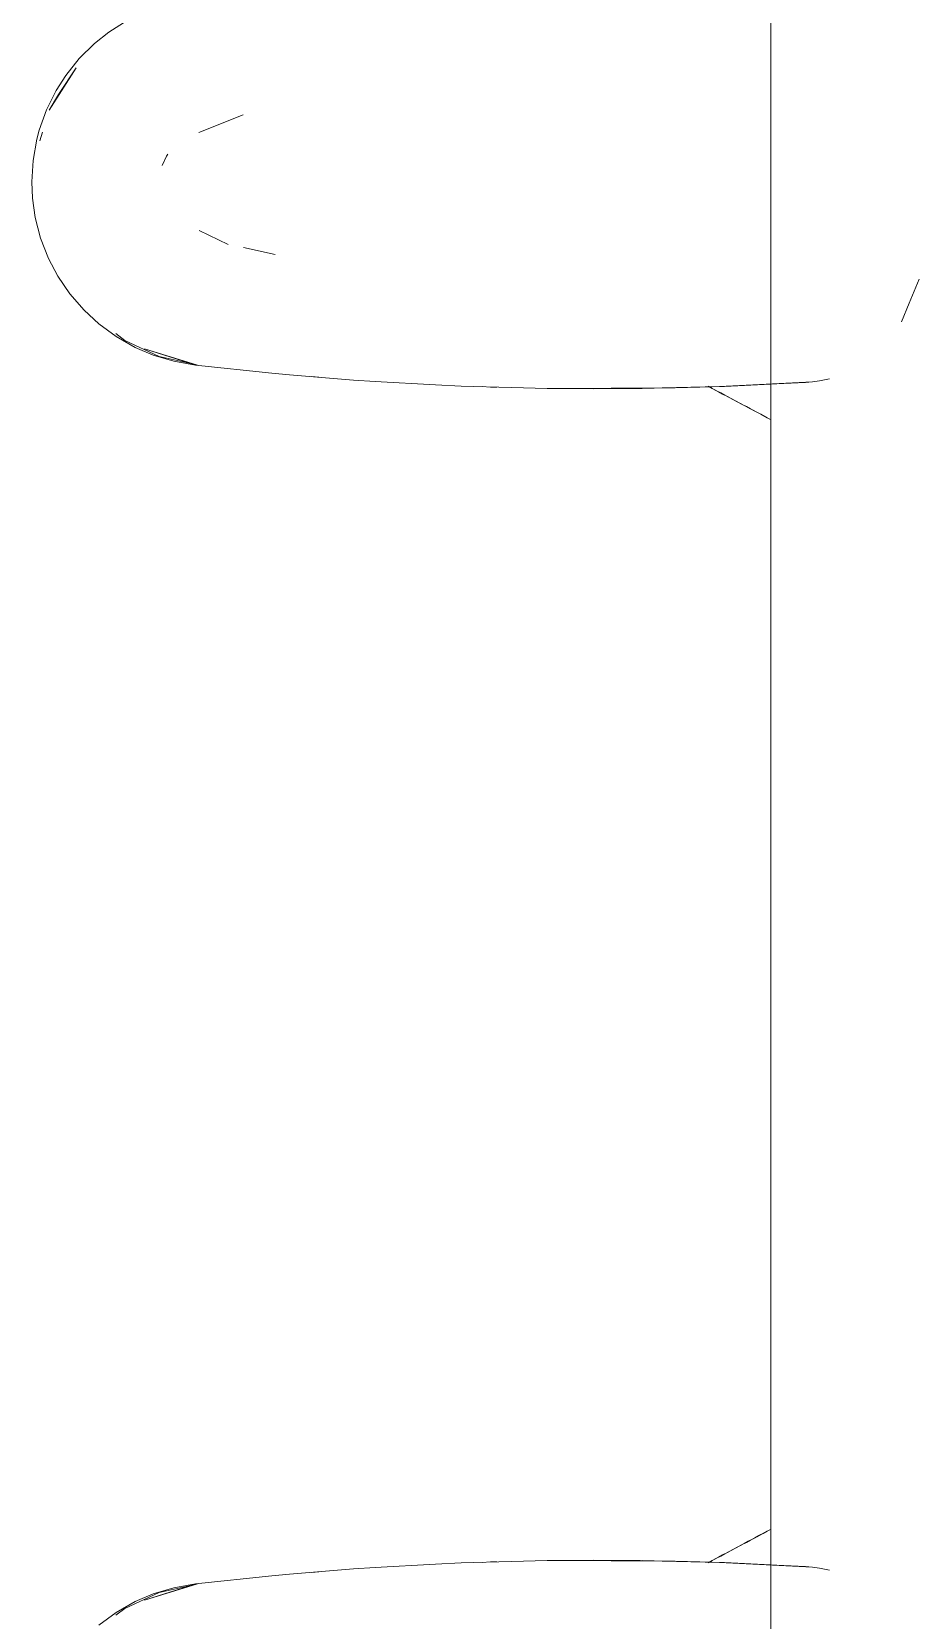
# Model space of a CAD drawing. Header units: millimetres. Extents: x 155920 to 295199, y -4084 to 97293.
# Drawn here: x 191060.1 to 191268.2, y 31056 to 31428.3 of the extents above; entities that cross this region are included whole.
import ezdxf

# ---------------------------------------------------------------- set-up
doc = ezdxf.new("R2010")
doc.units = ezdxf.units.MM
doc.header["$MEASUREMENT"] = 0
doc.layers.add('G-IMPT', color=8, linetype='CONTINUOUS', lineweight=9)
doc.layers.add('I-FURN', color=8, linetype='CONTINUOUS', lineweight=9)

msp = doc.modelspace()

# ---------------------------------------------------------------- linework, layer by layer
at = {"layer": 'G-IMPT'}
for p, q in [((191082.46, 31430.95), (191078.14, 31428.22)), ((191071.22, 31422.05), (191074.83, 31425.6)), ((191074.83, 31425.6), (191078.14, 31428.22)), ((191071.22, 31422.05), (191068.04, 31418.07)), ((191064.17, 31409.92), (191070.5, 31419.87)), ((191065.77, 31414.52), (191068.04, 31418.07)), ((191066.34, 31413.59), (191070.5, 31419.87)), ((191063.53, 31410.01), (191065.77, 31414.52)), ((191063.53, 31410.01), (191061.82, 31405.24)), ((191064.17, 31409.92), (191066.34, 31413.59)), ((191109.66, 31408.84), (191099.23, 31404.7)), ((191060.37, 31398.16), (191061.25, 31403.11)), ((191061.25, 31403.11), (191061.82, 31405.24)), ((191062.62, 31404.8), (191062, 31402.77)), ((191090.69, 31396.95), (191091.71, 31399.17)), ((191091.71, 31399.17), (191092, 31399.62)), ((191060.08, 31393.12), (191060.37, 31398.16)), ((191060.08, 31393.12), (191060.25, 31389.28)), ((191060.9, 31384.76), (191060.25, 31389.28)), ((191060.9, 31384.76), (191062.16, 31379.9)), ((191099.32, 31381.75), (191106.11, 31378.48)), ((191063.99, 31375.18), (191062.16, 31379.9)), ((191117.16, 31376.14), (191109.72, 31377.71)), ((191066.18, 31371.02), (191063.99, 31375.18)), ((191066.18, 31371.02), (191069.01, 31366.85)), ((191268.21, 31370.34), (191265.88, 31364.71)), ((191069.01, 31366.85), (191072.33, 31363.02)), ((191075.77, 31359.85), (191072.33, 31363.02)), ((191264.04, 31360.32), (191265.88, 31364.71)), ((191075.77, 31359.85), (191079.85, 31356.86)), ((191079.81, 31357.55), (191081.92, 31355.95)), ((191084.3, 31354.34), (191079.85, 31356.86)), ((191089.99, 31352.22), (191081.92, 31355.95)), ((191084.3, 31354.34), (191088.53, 31352.53)), ((191098.95, 31350.17), (191086.49, 31354)), ((191086.49, 31354), (191095.64, 31351.09)), ((191088.53, 31352.53), (191093.4, 31351.07)), ((191089.99, 31352.22), (191098.39, 31350.3)), ((191098.44, 31350.17), (191093.4, 31351.07)), ((191098.95, 31350.17), (191095.64, 31351.09)), ((191116.37, 31348.27), (191098.44, 31350.17)), ((191120.5, 31347.92), (191116.37, 31348.27)), ((191135.55, 31346.67), (191120.5, 31347.92)), ((191127.37, 31347.32), (191125.69, 31347.49)), ((191135.55, 31346.67), (191140.64, 31346.35)), ((191247.18, 31346.93), (191244.78, 31346.49)), ((191140.64, 31346.35), (191154.78, 31345.54)), ((191160.8, 31345.28), (191154.78, 31345.54)), ((191160.8, 31345.28), (191172.56, 31344.9)), ((191165.69, 31345.14), (191167.62, 31345.03)), ((191167.62, 31345.03), (191169.12, 31345.02)), ((191180.98, 31344.73), (191172.56, 31344.9)), ((191180.98, 31344.73), (191211, 31344.85)), ((191180.98, 31344.73), (191201.17, 31344.68)), ((191180.98, 31344.73), (191191.78, 31344.64)), ((191211, 31344.85), (191191.78, 31344.64)), ((191201.17, 31344.68), (191222.56, 31345.19)), ((191201.17, 31344.68), (191221.35, 31345.15)), ((191201.17, 31344.68), (191211, 31344.85)), ((191201.17, 31344.72), (191203.2, 31344.7)), ((191203.2, 31344.7), (191205.11, 31344.78)), ((191211, 31344.85), (191222.56, 31345.19)), ((191221.35, 31345.15), (191243.14, 31346.24)), ((191221.35, 31345.15), (191241.53, 31346.12)), ((191222.56, 31345.19), (191221.35, 31345.15)), ((191222.56, 31345.19), (191233.39, 31345.74)), ((191243.14, 31346.24), (191241.53, 31346.12)), ((191243.14, 31346.24), (191244.78, 31346.49)), ((191135.55, 31068.01), (191120.5, 31066.76)), ((191135.55, 31068.01), (191140.64, 31068.33)), ((191140.64, 31068.33), (191154.78, 31069.14)), ((191160.8, 31069.4), (191154.78, 31069.14)), ((191160.8, 31069.4), (191172.56, 31069.78)), ((191165.69, 31069.54), (191167.62, 31069.65)), ((191167.62, 31069.65), (191169.12, 31069.66)), ((191180.98, 31069.95), (191172.56, 31069.78)), ((191180.98, 31069.95), (191191.78, 31070.04)), ((191180.98, 31069.95), (191201.17, 31070)), ((191180.98, 31069.95), (191211, 31069.83)), ((191211, 31069.83), (191191.78, 31070.04)), ((191201.17, 31070), (191211, 31069.83)), ((191201.17, 31070), (191222.56, 31069.49)), ((191201.17, 31070), (191221.35, 31069.53)), ((191201.17, 31069.96), (191202.73, 31069.97)), ((191203.2, 31069.98), (191205.11, 31069.9)), ((191211, 31069.83), (191222.56, 31069.49)), ((191222.56, 31069.49), (191221.35, 31069.53)), ((191221.35, 31069.53), (191243.14, 31068.44)), ((191221.35, 31069.53), (191241.53, 31068.56)), ((191222.56, 31069.49), (191233.39, 31068.94)), ((191243.14, 31068.44), (191241.53, 31068.56)), ((191243.14, 31068.44), (191244.78, 31068.19)), ((191247.18, 31067.75), (191244.78, 31068.19)), ((191098.95, 31064.51), (191086.49, 31060.68)), ((191089.99, 31062.46), (191098.39, 31064.38)), ((191098.44, 31064.51), (191093.4, 31063.61)), ((191098.95, 31064.51), (191095.64, 31063.59)), ((191116.37, 31066.41), (191098.44, 31064.51)), ((191120.5, 31066.76), (191116.37, 31066.41)), ((191127.37, 31067.36), (191125.69, 31067.19)), ((191084.3, 31060.34), (191079.85, 31057.82)), ((191089.99, 31062.46), (191081.92, 31058.73)), ((191084.3, 31060.34), (191088.53, 31062.15)), ((191086.49, 31060.68), (191095.64, 31063.59)), ((191088.53, 31062.15), (191093.4, 31063.61)), ((191075.77, 31054.83), (191079.85, 31057.82)), ((191079.81, 31057.13), (191081.92, 31058.73))]:
    msp.add_line(p, q, dxfattribs=at)
at = {"layer": 'I-FURN'}
for p, q in [((191233.39, 32207.34), (191233.39, 30207.34)), ((191219.65, 31344.71), (191218.67, 31345.23)), ((191219.12, 31344.99), (191220.11, 31344.46)), ((191220.64, 31344.18), (191219.65, 31344.71)), ((191220.11, 31344.46), (191221.1, 31343.94)), ((191221.64, 31343.65), (191220.64, 31344.18)), ((191221.1, 31343.94), (191222.1, 31343.4)), ((191222.64, 31343.12), (191221.64, 31343.65)), ((191222.1, 31343.4), (191223.1, 31342.87)), ((191223.65, 31342.58), (191222.64, 31343.12)), ((191223.1, 31342.87), (191224.11, 31342.34)), ((191224.65, 31342.05), (191223.65, 31342.58)), ((191224.11, 31342.34), (191225.11, 31341.8)), ((191225.66, 31341.51), (191224.65, 31342.05)), ((191225.11, 31341.8), (191226.12, 31341.27)), ((191226.66, 31340.98), (191225.66, 31341.51)), ((191226.12, 31341.27), (191227.12, 31340.74)), ((191227.66, 31340.45), (191226.66, 31340.98)), ((191227.12, 31340.74), (191228.12, 31340.21)), ((191228.65, 31339.92), (191227.66, 31340.45)), ((191228.12, 31340.21), (191229.11, 31339.68)), ((191229.64, 31339.4), (191228.65, 31339.92)), ((191229.11, 31339.68), (191230.09, 31339.16)), ((191230.62, 31338.88), (191229.64, 31339.4)), ((191230.09, 31339.16), (191231.07, 31338.64)), ((191231.59, 31338.36), (191230.62, 31338.88)), ((191231.07, 31338.64), (191232.03, 31338.12)), ((191232.54, 31337.85), (191231.59, 31338.36)), ((191232.03, 31338.12), (191232.98, 31337.62)), ((191233.49, 31337.35), (191232.54, 31337.85)), ((191228.12, 31074.48), (191229.11, 31075)), ((191229.64, 31075.28), (191228.65, 31074.76)), ((191229.11, 31075), (191230.09, 31075.52)), ((191230.62, 31075.81), (191229.64, 31075.28)), ((191230.09, 31075.52), (191231.07, 31076.04)), ((191231.59, 31076.32), (191230.62, 31075.81)), ((191231.07, 31076.04), (191232.03, 31076.56)), ((191232.54, 31076.83), (191231.59, 31076.32)), ((191232.03, 31076.56), (191232.98, 31077.06)), ((191233.49, 31077.33), (191232.54, 31076.83)), ((191221.1, 31070.75), (191222.1, 31071.28)), ((191222.64, 31071.56), (191221.64, 31071.03)), ((191222.1, 31071.28), (191223.1, 31071.81)), ((191223.65, 31072.1), (191222.64, 31071.56)), ((191223.1, 31071.81), (191224.11, 31072.34)), ((191224.65, 31072.63), (191223.65, 31072.1)), ((191224.11, 31072.34), (191225.11, 31072.88)), ((191225.66, 31073.17), (191224.65, 31072.63)), ((191225.11, 31072.88), (191226.12, 31073.41)), ((191226.66, 31073.7), (191225.66, 31073.17)), ((191226.12, 31073.41), (191227.12, 31073.94)), ((191227.66, 31074.23), (191226.66, 31073.7)), ((191227.12, 31073.94), (191228.12, 31074.48)), ((191228.65, 31074.76), (191227.66, 31074.23)), ((191219.65, 31069.97), (191218.67, 31069.45)), ((191219.12, 31069.69), (191220.11, 31070.22)), ((191220.64, 31070.5), (191219.65, 31069.97)), ((191220.11, 31070.22), (191221.1, 31070.75)), ((191221.64, 31071.03), (191220.64, 31070.5))]:
    msp.add_line(p, q, dxfattribs=at)

doc.saveas('drawing.dxf')
